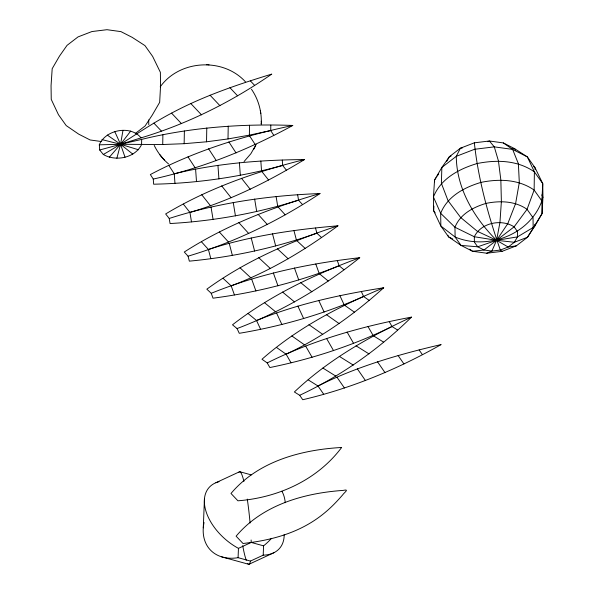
<?xml version="1.0" encoding="UTF-8"?>
<svg xmlns="http://www.w3.org/2000/svg" width="594" height="594" viewBox="0 0 594 594"><rect width="100%" height="100%" fill="white"/><g stroke="black" fill="none" stroke-linecap="round" stroke-linejoin="round"><path stroke-width="0.89" d="M292.775 125.46C243.51 135.907 194.958 150.876 150.341 174.562L153.267 179.061C202.168 168.258 248.923 149.488 292.775 125.46C242.062 123.574 191.06 127.309 141.676 139.382L141.58 144.609C135.009 157.974 115.667 161.798 103.304 154.477L99.703 149.992L99.309 144.825C105.502 129.678 130.561 124.822 141.068 137.86C187.763 123.812 231.697 101.812 271.762 74.102C237.444 84.541 203.274 96.146 171.555 113.127C147.958 125.505 126.47 141.379 103.304 154.477M99.309 144.825L120.552 144.297L162.719 144.52L162.89 134.838M162.719 144.52L184.147 143.689L184.378 130.977M184.147 143.689L206.541 141.795L206.786 127.962M206.541 141.795L227.999 138.937L228.23 126.136M227.999 138.937L249.369 135.135L249.547 125.26M273.775 135.284L270.716 130.598L270.812 125.141M534.741 224.487L534.704 226.284L527.494 237.251L516.29 245.864L502.079 251.344L486.753 253.222L472.512 251.255L461.078 245.426L448.596 236.88L440.852 226.01L433.627 210.692L433.442 196.993L434.57 179.989L441.862 167.419L449.428 156.645L460.417 148.196L474.346 142.827L489.374 140.993L503.333 142.916L514.545 148.634L527.346 156.898L535.031 167.694L542.753 183.613L542.946 197.312L542.055 213.617L534.704 226.284L532.528 227.962M251.462 89.226C258.487 99.369 261.939 111.895 261.234 124.205L261.256 123.344M148.686 119.958L148.782 124.695M261.293 122.074L261.323 121.206M203.282 527.828L204.433 499.071M284.184 534.6A46.354 28.349 40.7 0 1 263.201 555.16L250.453 561.078L238.083 557.677L238.454 548.366A46.354 28.349 40.7 0 1 205.791 510.654A46.354 28.349 40.7 0 1 219.023 481.697M263.201 555.16L263.573 545.849A46.354 33.635 -43.3 0 0 271.495 538.335M433.91 206.163L433.627 210.692L435.202 212.897M116.862 158.249L120.552 144.297L122.98 130.383M244.037 161.575L250.854 153.72L256.185 144.476M253.742 149.25L255.465 146.027M446.651 161.434L449.428 156.645L451.091 156.066M542.07 198.834L542.946 197.312L541.839 194.884M436.115 177.695L434.57 179.989L434.593 181.786M437.154 176.166L438.699 173.871M109.274 157.291L120.552 144.297L130.725 131.029M160.194 86.88C179.507 59.794 223.01 57.239 245.419 81.786M411.486 317.129C369.268 336.56 328.296 359.823 294.379 391.981L299.68 395.292C341.134 375.868 378.913 349.265 411.486 317.129C361.739 326.388 312.63 340.295 267.211 362.919L261.991 359.251C297.587 327.843 340.058 305.776 383.687 287.763C354.366 314.226 322 337.489 286.108 354.21L276.455 347.423M135.306 133.502L145.107 125.958L152.316 114.991L159.667 102.331L160.558 86.026L160.373 72.32L152.643 56.408L144.958 45.604L132.158 37.34L120.953 31.623L106.987 29.7L91.959 31.541L78.029 36.91L67.04 45.359L59.474 56.126L52.183 68.696L51.054 85.699L51.247 99.406L58.464 114.716L66.209 125.594L78.69 134.133L90.125 139.969L101.693 141.565M359.741 257.707C314.649 274.413 270.641 295.159 232.499 324.807L237.065 328.564C281.489 311.731 322.772 287.481 359.741 257.707C309.014 263.409 258.672 274.057 211.249 293.288L206.831 289.174C246.399 260.432 291.669 240.986 337.934 225.824C305.026 250.2 269.602 271.406 231.185 285.877L223.002 278.267M320.003 193.54C272.542 207.247 225.995 225.215 184.274 252.019L188.053 256.177C234.979 242.226 279.262 220.589 320.003 193.54C268.941 195.508 217.961 202.754 169.223 218.451L165.652 213.951C208.539 188.172 256.096 171.592 304.47 159.563C268.503 181.549 230.465 200.453 189.932 212.437L183.331 204.098M299.68 395.292L302.754 399.732C351.366 388.387 397.75 369.126 441.127 344.572C398.871 354.351 356.905 366.543 317.976 385.981L308.16 379.848M487.926 141.714L489.374 140.993L494.297 146.867L498.44 160.944L500.846 179.952L501.381 201.514L499.94 222.535L496.584 240.31L491.862 251.091L486.753 253.222M215.867 482.744L239.315 471.859M238.454 548.366L251.203 542.448C271.332 539.649 291.372 534.125 309.014 523.789C318.911 518.027 327.895 510.758 335.781 502.457C338.097 500.037 340.347 497.542 342.567 495.017C344.149 492.508 350.089 488.795 343.08 490.406C303.749 493.131 262.399 504.959 236.115 536.174L243.043 543.517L251.269 542.448L263.573 545.849M249.005 564.278L273.856 552.739M267.211 362.919L269.862 367.545C312.095 358.976 353.311 345.485 392.047 326.552L397.579 330.004M237.065 328.564L239.271 333.308C282.039 326.165 323.945 314.026 363.639 296.525L369.074 300.349M248.069 313.543L256.526 320.5C297.245 303.935 340.384 294.557 383.687 287.763M211.249 293.288L213.008 298.181C256.192 292.59 298.671 281.86 339.159 265.793L343.926 269.713M188.053 256.177L189.345 261.145C232.811 257.068 275.713 247.765 316.877 233.204L321.488 237.489M99.703 149.992L120.552 144.297L141.068 137.86M201.425 241.765L208.412 249.458C250.349 235.9 294.134 229.477 337.934 225.824M169.223 218.451L170.055 223.544C213.654 221.094 256.875 213.261 298.537 200.193L302.472 204.522M153.267 179.061L153.646 184.199C197.238 183.331 240.622 176.967 282.67 165.459L286.39 170.151M101.968 139.612L120.552 144.297L141.676 139.382M168.845 165.451L174.272 173.782C216.847 163.32 260.736 159.949 304.47 159.563M249.369 135.135L270.716 130.598M516.29 245.864L508.174 247.03L500.326 250.052L491.862 251.091L483.999 250.007L472.512 251.255L469.713 249.161M462.251 148.025L460.417 148.196L456.289 156.326L441.862 167.419L441.379 183.316L448.024 200.661L460.64 217.486L477.442 231.356L496.584 240.31L508.174 247.03L514.359 242.27L527.494 237.251L542.055 213.617L541.876 200.935L542.753 183.613L534.392 171.866L527.346 156.898L512.629 149.391L503.333 142.916M208.212 64.798L209.051 64.843M206.534 64.716L207.269 64.753M512.696 148.522L514.545 148.634L515.614 150.126M239.79 471.725L251.262 474.881M221.718 556.868L248.522 564.233M107.276 135.068L120.552 144.297L138.476 149.77M452.717 238.981L448.596 236.88L447.861 235.276M373.671 335.937L383.687 342.189M356.029 345.812L369.008 353.913M339.263 356.341L353.289 365.095M322.869 368.035L335.759 376.076M344.654 305.309L354.499 312.229M326.373 314.634L339.144 323.611M308.954 324.688L322.75 334.377M291.847 335.952L304.529 344.862M502.079 251.344L500.326 250.052C488.209 215.407 478.252 179.366 474.346 142.827M533.568 166.61L535.031 167.694L535.053 169.49M114.842 131.734L120.552 144.297L132.804 154.143M319.617 273.931L328.237 281.029M300.69 282.618L311.872 291.817M282.514 292.04L294.594 301.975M264.478 302.665L275.586 311.791M168.548 163.951C162.533 158.873 157.655 152.487 154.217 145.419M296.844 240.681L305.19 248.441M277.398 248.767L288.224 258.828M258.665 257.648L270.359 268.518M240.021 267.79L250.765 277.777M250.334 80.829L254.559 85.306M229.923 87.697L237.57 95.805M210.046 95.203L219.958 105.702M190.8 103.527L201.514 114.872M171.555 113.127L181.393 123.552M153.883 123.114L161.382 131.059M278.074 206.972L285.202 214.82M258.123 214.36L267.359 224.532M238.766 222.55L248.745 233.531M219.334 231.964L228.504 242.062M163.216 158.761L160.981 156.125M163.417 158.977L164.56 160.246M261.85 171.532L268.585 180.034M241.498 178.274L250.237 189.293M221.688 185.87L231.125 197.78M201.752 194.758L210.424 205.695M159.697 154.507L160.774 155.873M419.141 349.963L422.349 354.596M398.121 355.546L403.927 363.944M377.502 361.776L385.031 372.661M357.35 368.852L365.481 380.606M336.947 377.175L344.423 387.979M317.976 385.981L323.671 394.208M249.599 135.937L255.138 144.424M228.876 141.921L236.056 152.933M208.591 148.767L216.335 160.662M188.008 156.861L195.129 167.79M389.285 321.725L392.047 326.552M368.005 326.552L373.017 335.283M347.082 332.046L353.579 343.369M326.537 338.417L333.553 350.653M305.635 346.042L312.08 357.284M286.108 354.21L291.023 362.771M361.345 291.58L363.639 296.525M339.902 295.663L344.052 304.611M318.74 300.43L324.124 312.036M297.876 306.096L303.69 318.629M276.544 313.001L281.89 324.517M256.526 320.5L260.595 329.269M337.333 260.692L339.159 265.793M315.778 263.988L319.097 273.225M294.438 267.983L298.745 279.96M273.322 272.898L277.97 285.84M251.633 279.061L255.903 290.949M231.185 285.877L234.437 294.936M120.552 144.297L125.022 157.202M315.525 228.014L316.877 233.204M293.941 230.546L296.384 239.931M272.505 233.791L275.675 245.961M251.203 237.956L254.626 251.106M229.225 243.354L232.373 255.442M208.412 249.458L210.811 258.665M297.668 194.877L298.537 200.193M276.113 196.599L277.695 206.215M260.328 110.491L260.469 111.345M260.677 112.622L260.818 113.469M254.648 199.049L256.705 211.523M233.234 202.443L235.447 215.919M211.033 207.061L213.068 219.438M189.932 212.437L191.483 221.866M282.276 160.098L282.67 165.459M260.833 161.033L261.538 170.745M239.404 162.711L240.318 175.297M217.939 165.34L218.926 178.935M195.597 169.156L196.51 181.653M174.272 173.782L174.963 183.301M281.927 491.231A46.354 33.635 -43.3 0 1 285.239 502.687M250.453 561.078A46.354 5.287 84.3 0 1 247.653 563.357M246.258 560.283A46.354 5.287 84.3 0 1 242.708 545.641M238.083 557.677A46.354 33.635 -43.3 0 1 204.039 522.497M238.81 472.505A46.354 5.287 84.3 0 1 243.926 481.415M247.275 499.101A46.354 5.287 84.3 0 1 250.067 523.039M251.121 539.998A46.354 5.287 84.3 0 1 251.203 542.448M534.392 171.866L534.132 190.058L527.056 209.311L514.114 226.841L483.999 250.007L477.687 246.785L461.078 245.426L455.108 237.036L440.852 226.01L440.674 213.32L433.442 196.993C440.651 178.623 459.028 168.941 476.975 163.573C496.413 159.578 517.589 160.142 534.392 171.866M519.312 182.499L515.622 203.475L507.803 223.619L496.584 240.31L477.687 246.785L474.391 242.152L474.316 236.746C480.954 222.698 501.485 218.651 514.114 226.841L517.419 231.474L517.493 236.88L514.359 242.27L496.584 240.31L474.316 236.746L454.967 227.25L440.674 213.32C447.356 196.317 464.36 187.355 480.977 182.388C498.975 178.69 518.577 179.21 534.132 190.058L541.876 200.935C529.729 234.786 487.555 250.564 455.108 237.036L454.967 227.25C460.12 214.137 473.24 207.217 486.055 203.386C499.94 200.534 515.057 200.935 527.056 209.311L533.026 217.694L533.167 227.48L517.493 236.88L496.584 240.31C474.316 218.265 456.496 188.372 456.289 156.326L474.576 149.28L494.297 146.867L512.629 149.391L518.376 163.699L519.312 182.499M341.632 447.475C317.248 480.063 277.903 497.757 237.919 500.801L230.999 493.466C258.093 461.234 301.255 449.74 341.632 447.475"/></g></svg>
